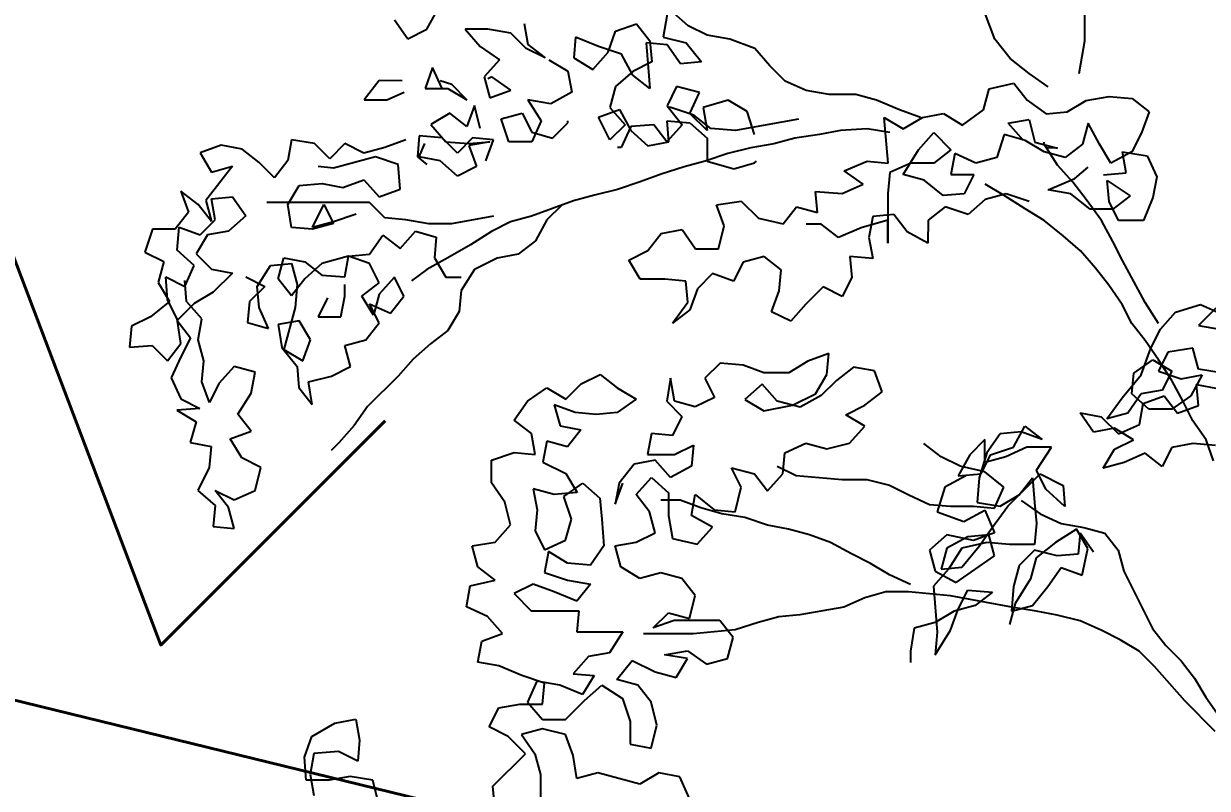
# Model space of a CAD drawing. Header units: millimetres. Extents: x 684983 to 685377, y 990360 to 990509.
# Drawn here: x 685062.654 to 685063.549, y 990446.177 to 990446.755 of the extents above; entities that cross this region are included whole.
import ezdxf

# ---------------------------------------------------------------- set-up
doc = ezdxf.new("R2010")
doc.units = ezdxf.units.MM
doc.header["$PDMODE"] = 35
doc.header["$PDSIZE"] = 0.2
doc.layers.add('BD', color=1, linetype='Continuous', lineweight=40)
doc.layers.add('GRID LEVELS', color=7, linetype='Continuous', lineweight=13)
doc.layers.add('dim', color=7, linetype='Continuous')
doc.layers.add('TEAK', color=7, linetype='Continuous')
doc.styles.add('DIM', font='ARIALN.TTF', dxfattribs={"width": 0.8, "height": 1})
doc.styles.get("Standard").update_dxf_attribs({"font": 'RomanS'})
doc.dimstyles.get("Standard").update_dxf_attribs({"dimtxt": 1, "dimasz": 0.18, "dimexe": 0.18, "dimexo": 0.0625, "dimgap": 0.09, "dimtad": 0, "dimrnd": 0.05, "dimzin": 0, "dimdsep": 46, "dimtxsty": 'DIM', "dimcen": 0.09, "dimse1": 1, "dimse2": 1, "dimsd1": 1, "dimsd2": 1, "dimadec": 0, "dimazin": 0, "dimtfac": 1, "dimtix": 1, "dimtofl": 0, "dimtmove": 2, "dimatfit": 3, "dimfxl": 0, "dimtolj": 1, "dimtzin": 0, "dimarcsym": 0})

# ---------------------------------------------------------------- blocks, each defined once
blk = doc.blocks.new('*D27')
at = {"layer": 'Defpoints', "color": 0, "transparency": 16777216}
for p in [(685056.3962, 990448.87212), (685056.142, 990447.83), (685075.24388, 990443.17057)]:
    blk.add_point(p, dxfattribs=at)
at = {"layer": 'dim', "color": 0, "transparency": 16777216, "insert": (685065.94714, 990446.54241), "char_height": 1, "attachment_point": 5, "rotation": 346.29181, "style": 'DIM'}
blk.add_mtext('\\A1;19.65', dxfattribs=at)
blk = doc.blocks.new('A$C25655A80')
at = {"color": 62}
for p, q in [((-0.36371, 1.73452), (-0.36374, 1.69703)), ((-0.69539, 1.7031), (-0.68864, 1.71559)), ((-0.71172, 1.70792), (-0.705, 1.6983)), ((-0.57425, 1.71068), (-0.57619, 1.69915)), ((-0.56368, 1.7049), (-0.57233, 1.7126)), ((-0.40892, 1.69803), (-0.41372, 1.71053)), ((-0.705, 1.6983), (-0.69539, 1.7031)), ((-0.67616, 1.70308), (-0.66848, 1.69443)), ((-0.66462, 1.70307), (-0.67616, 1.70308)), ((-0.65309, 1.70114), (-0.66462, 1.70307)), ((-0.64636, 1.70594), (-0.64444, 1.69537)), ((-0.60407, 1.69148), (-0.60022, 1.70205)), ((-0.60022, 1.70205), (-0.58964, 1.70589)), ((-0.58964, 1.70589), (-0.58292, 1.69723)), ((-0.55408, 1.70009), (-0.56368, 1.7049)), ((-0.64541, 1.69344), (-0.65309, 1.70114)), ((-0.62041, 1.69919), (-0.62138, 1.68862)), ((-0.60888, 1.69437), (-0.62041, 1.69919)), ((-0.57427, 1.6953), (-0.58484, 1.69627)), ((-0.58484, 1.69627), (-0.58389, 1.68377)), ((-0.58292, 1.69723), (-0.58197, 1.68666)), ((-0.57619, 1.69915), (-0.56465, 1.69625)), ((-0.56465, 1.69625), (-0.55697, 1.68663)), ((-0.54254, 1.69816), (-0.55408, 1.70009)), ((-0.53005, 1.69334), (-0.54254, 1.69816)), ((-0.40124, 1.68841), (-0.40892, 1.69803)), ((-0.36374, 1.69703), (-0.36567, 1.6855)), ((-0.66848, 1.69443), (-0.65887, 1.68769)), ((-0.6358, 1.68863), (-0.64541, 1.69344)), ((-0.64444, 1.69537), (-0.6358, 1.68863)), ((-0.61177, 1.68284), (-0.60407, 1.69148)), ((-0.59734, 1.69052), (-0.60888, 1.69437)), ((-0.59159, 1.67994), (-0.59734, 1.69052)), ((-0.56755, 1.68568), (-0.57427, 1.6953)), ((-0.52237, 1.68468), (-0.53005, 1.69334)), ((-0.69252, 1.68387), (-0.69637, 1.6733)), ((-0.68772, 1.6733), (-0.69252, 1.68387)), ((-0.65887, 1.68769), (-0.66657, 1.67904)), ((-0.63388, 1.68767), (-0.62427, 1.68189)), ((-0.62138, 1.68862), (-0.61177, 1.68284)), ((-0.58197, 1.68666), (-0.59158, 1.68186)), ((-0.55697, 1.68663), (-0.56755, 1.68568)), ((-0.51468, 1.67698), (-0.52237, 1.68468)), ((-0.39163, 1.68071), (-0.40124, 1.68841)), ((-0.36567, 1.6855), (-0.36664, 1.68069)), ((-0.66657, 1.67904), (-0.66369, 1.66847)), ((-0.66272, 1.67904), (-0.66465, 1.67808)), ((-0.65312, 1.6723), (-0.66272, 1.67904)), ((-0.62427, 1.68189), (-0.62236, 1.67131)), ((-0.59158, 1.68186), (-0.60024, 1.67418)), ((-0.58294, 1.6732), (-0.59159, 1.67994)), ((-0.58389, 1.68377), (-0.58294, 1.6732)), ((-0.38203, 1.67398), (-0.39163, 1.68071)), ((-0.71944, 1.67717), (-0.72714, 1.66756)), ((-0.70791, 1.67716), (-0.71944, 1.67717)), ((-0.69637, 1.6733), (-0.68484, 1.67329)), ((-0.68291, 1.67521), (-0.68868, 1.67714)), ((-0.68484, 1.67329), (-0.67523, 1.66752)), ((-0.67523, 1.66752), (-0.68291, 1.67521)), ((-0.66369, 1.66847), (-0.65312, 1.6723)), ((-0.60024, 1.67418), (-0.60314, 1.6636)), ((-0.56948, 1.67415), (-0.5743, 1.66454)), ((-0.55795, 1.67125), (-0.56948, 1.67415)), ((-0.50411, 1.67217), (-0.51468, 1.67698)), ((-0.49258, 1.67023), (-0.50411, 1.67217)), ((-0.41472, 1.66247), (-0.41183, 1.67304)), ((-0.41183, 1.67304), (-0.39933, 1.67591)), ((-0.39933, 1.67591), (-0.39261, 1.66726)), ((-0.72714, 1.66756), (-0.7156, 1.66755)), ((-0.7156, 1.66755), (-0.70695, 1.67139)), ((-0.64447, 1.66749), (-0.63775, 1.65691)), ((-0.63293, 1.66555), (-0.64447, 1.66749)), ((-0.62236, 1.67131), (-0.63293, 1.66555)), ((-0.56276, 1.66068), (-0.55795, 1.67125)), ((-0.54353, 1.6674), (-0.55603, 1.66356)), ((-0.53392, 1.66162), (-0.54353, 1.6674)), ((-0.47912, 1.67022), (-0.49258, 1.67023)), ((-0.46855, 1.66733), (-0.47912, 1.67022)), ((-0.45702, 1.66251), (-0.46855, 1.66733)), ((-0.39261, 1.66726), (-0.383, 1.66052)), ((-0.37243, 1.66147), (-0.36281, 1.66723)), ((-0.36281, 1.66723), (-0.35127, 1.66914)), ((-0.35127, 1.66914), (-0.33974, 1.66817)), ((-0.33974, 1.66817), (-0.33109, 1.66143)), ((-0.68389, 1.66079), (-0.69351, 1.65504)), ((-0.67524, 1.65406), (-0.68389, 1.66079)), ((-0.67139, 1.66463), (-0.67524, 1.65406)), ((-0.66851, 1.65309), (-0.67139, 1.66463)), ((-0.65794, 1.65789), (-0.64736, 1.66076)), ((-0.64736, 1.66076), (-0.64256, 1.65114)), ((-0.60891, 1.6588), (-0.59833, 1.66264)), ((-0.60314, 1.6636), (-0.59545, 1.65495)), ((-0.59833, 1.66264), (-0.59257, 1.65206)), ((-0.5743, 1.66454), (-0.56661, 1.65492)), ((-0.57237, 1.66358), (-0.57334, 1.66358)), ((-0.56084, 1.65972), (-0.57237, 1.66358)), ((-0.55412, 1.65202), (-0.56276, 1.66068)), ((-0.55603, 1.66356), (-0.55412, 1.65202)), ((-0.53009, 1.65008), (-0.53392, 1.66162)), ((-0.44645, 1.65865), (-0.45702, 1.66251)), ((-0.44549, 1.65865), (-0.43491, 1.66057)), ((-0.43491, 1.66057), (-0.4253, 1.65479)), ((-0.4253, 1.65479), (-0.41472, 1.66247)), ((-0.383, 1.66052), (-0.37243, 1.66147)), ((-0.33109, 1.66143), (-0.33494, 1.65086)), ((-0.69351, 1.65504), (-0.68582, 1.64638)), ((-0.6541, 1.64635), (-0.65794, 1.65789)), ((-0.63775, 1.65691), (-0.64257, 1.64634)), ((-0.63199, 1.64825), (-0.62429, 1.65593)), ((-0.62429, 1.65593), (-0.62429, 1.65689)), ((-0.60315, 1.64726), (-0.60891, 1.6588)), ((-0.59545, 1.65495), (-0.60315, 1.64726)), ((-0.59257, 1.65398), (-0.59739, 1.64341)), ((-0.58103, 1.65493), (-0.59257, 1.65398)), ((-0.57431, 1.64627), (-0.58103, 1.65493)), ((-0.56661, 1.65492), (-0.57431, 1.64627)), ((-0.5743, 1.65685), (-0.56277, 1.65588)), ((-0.57335, 1.64627), (-0.5743, 1.65685)), ((-0.56277, 1.65588), (-0.55412, 1.64818)), ((-0.5522, 1.65298), (-0.56084, 1.65972)), ((-0.50797, 1.65775), (-0.5397, 1.65201)), ((-0.46471, 1.65867), (-0.45511, 1.65289)), ((-0.46281, 1.6356), (-0.46471, 1.65867)), ((-0.45511, 1.65289), (-0.44549, 1.65865)), ((-0.40223, 1.65573), (-0.39166, 1.65764)), ((-0.39455, 1.64707), (-0.40223, 1.65573)), ((-0.39166, 1.65764), (-0.38878, 1.6461)), ((-0.36186, 1.65569), (-0.36475, 1.64512)), ((-0.3561, 1.64511), (-0.36186, 1.65569)), ((-0.69928, 1.64927), (-0.70025, 1.6387)), ((-0.68774, 1.6483), (-0.69928, 1.64927)), ((-0.68006, 1.6406), (-0.68774, 1.6483)), ((-0.67236, 1.64829), (-0.68006, 1.6406)), ((-0.66179, 1.64732), (-0.67236, 1.64829)), ((-0.64256, 1.65114), (-0.63199, 1.64825)), ((-0.59257, 1.65206), (-0.58393, 1.64436)), ((-0.55412, 1.64818), (-0.55413, 1.63664)), ((-0.5397, 1.65201), (-0.5522, 1.65298)), ((-0.5099, 1.64814), (-0.52048, 1.64526)), ((-0.49741, 1.65005), (-0.5099, 1.64814)), ((-0.48683, 1.65196), (-0.49741, 1.65005)), ((-0.47337, 1.65291), (-0.48683, 1.65196)), ((-0.46184, 1.65098), (-0.47337, 1.65291)), ((-0.44742, 1.64231), (-0.43973, 1.65096)), ((-0.43973, 1.65096), (-0.43108, 1.6423)), ((-0.40416, 1.64996), (-0.40801, 1.63843)), ((-0.39359, 1.64707), (-0.40416, 1.64996)), ((-0.33494, 1.65086), (-0.33976, 1.64125)), ((-0.79926, 1.64456), (-0.80984, 1.64072)), ((-0.78869, 1.64263), (-0.79926, 1.64456)), ((-0.78004, 1.63589), (-0.78869, 1.64263)), ((-0.76369, 1.64741), (-0.76562, 1.63684)), ((-0.75215, 1.64548), (-0.76369, 1.64741)), ((-0.74447, 1.63778), (-0.75215, 1.64548)), ((-0.73677, 1.64546), (-0.74447, 1.63778)), ((-0.72717, 1.64065), (-0.73677, 1.64546)), ((-0.71659, 1.64352), (-0.72717, 1.64065)), ((-0.70601, 1.64736), (-0.71659, 1.64352)), ((-0.69929, 1.6387), (-0.6964, 1.64543)), ((-0.68582, 1.64638), (-0.67429, 1.6454)), ((-0.66371, 1.64636), (-0.67429, 1.64444)), ((-0.67429, 1.6454), (-0.66371, 1.64636)), ((-0.67429, 1.64444), (-0.67045, 1.63387)), ((-0.66565, 1.63675), (-0.66179, 1.64732)), ((-0.64257, 1.64634), (-0.6541, 1.64635)), ((-0.59739, 1.64341), (-0.59931, 1.64341)), ((-0.58393, 1.64436), (-0.57335, 1.64627)), ((-0.53202, 1.64335), (-0.54356, 1.64048)), ((-0.52048, 1.64526), (-0.53202, 1.64335)), ((-0.45513, 1.62982), (-0.44742, 1.64231)), ((-0.43108, 1.6423), (-0.43974, 1.63558)), ((-0.38398, 1.64129), (-0.39359, 1.64707)), ((-0.38878, 1.6461), (-0.37725, 1.64321)), ((-0.38398, 1.64514), (-0.38398, 1.6461)), ((-0.37726, 1.63456), (-0.38398, 1.64514)), ((-0.37725, 1.64321), (-0.38302, 1.64322)), ((-0.36475, 1.64512), (-0.37341, 1.6384)), ((-0.35034, 1.6355), (-0.3561, 1.64511)), ((-0.80984, 1.64072), (-0.80408, 1.6311)), ((-0.76562, 1.63684), (-0.77236, 1.62819)), ((-0.7214, 1.63872), (-0.74255, 1.63297)), ((-0.70987, 1.63486), (-0.7214, 1.63872)), ((-0.70025, 1.6387), (-0.69545, 1.63485)), ((-0.68872, 1.63677), (-0.69929, 1.6387)), ((-0.68007, 1.62907), (-0.68872, 1.63677)), ((-0.5551, 1.63664), (-0.56567, 1.63377)), ((-0.54356, 1.64048), (-0.5551, 1.63664)), ((-0.55413, 1.63664), (-0.54068, 1.63279)), ((-0.5301, 1.63566), (-0.52914, 1.63662)), ((-0.48493, 1.63177), (-0.47339, 1.63657)), ((-0.47339, 1.63657), (-0.46281, 1.6356)), ((-0.42916, 1.64037), (-0.43109, 1.6298)), ((-0.41859, 1.63556), (-0.42916, 1.64037)), ((-0.40801, 1.63843), (-0.41859, 1.63556)), ((-0.37341, 1.6384), (-0.38398, 1.64129)), ((-0.33976, 1.64125), (-0.35034, 1.6355)), ((-0.34457, 1.64126), (-0.33207, 1.63932)), ((-0.34265, 1.63068), (-0.34457, 1.64126)), ((-0.33207, 1.63932), (-0.32727, 1.62875)), ((-0.7935, 1.63398), (-0.80698, 1.61669)), ((-0.80408, 1.6311), (-0.7935, 1.63398)), ((-0.77236, 1.62819), (-0.78004, 1.63589)), ((-0.74255, 1.63297), (-0.75024, 1.63394)), ((-0.70892, 1.62237), (-0.70987, 1.63486)), ((-0.67045, 1.63387), (-0.68007, 1.62907)), ((-0.56567, 1.63377), (-0.57721, 1.62994)), ((-0.54068, 1.63279), (-0.5301, 1.63566)), ((-0.47532, 1.62504), (-0.48493, 1.63177)), ((-0.46185, 1.63079), (-0.46283, 1.62022)), ((-0.45128, 1.63559), (-0.46185, 1.63079)), ((-0.43974, 1.63558), (-0.45128, 1.63559)), ((-0.36957, 1.6259), (-0.37726, 1.63456)), ((-0.36861, 1.62782), (-0.36188, 1.63358)), ((-0.35419, 1.62973), (-0.34265, 1.63068)), ((-0.76564, 1.61473), (-0.75986, 1.62433)), ((-0.75986, 1.62433), (-0.74833, 1.62529)), ((-0.74833, 1.62529), (-0.73776, 1.62335)), ((-0.73776, 1.62335), (-0.72718, 1.62719)), ((-0.72718, 1.62719), (-0.71949, 1.61853)), ((-0.58779, 1.6261), (-0.59933, 1.62227)), ((-0.57721, 1.62994), (-0.58779, 1.6261)), ((-0.4859, 1.62024), (-0.47532, 1.62504)), ((-0.44455, 1.62693), (-0.45513, 1.62982)), ((-0.43495, 1.61923), (-0.44455, 1.62693)), ((-0.43109, 1.6298), (-0.41956, 1.62979)), ((-0.41956, 1.62979), (-0.42437, 1.62018)), ((-0.40419, 1.6192), (-0.4138, 1.62498)), ((-0.38207, 1.62207), (-0.36861, 1.62782)), ((-0.36285, 1.61724), (-0.36957, 1.6259)), ((-0.35227, 1.62685), (-0.34074, 1.61914)), ((-0.35132, 1.61627), (-0.35227, 1.62685)), ((-0.32727, 1.62875), (-0.32921, 1.61817)), ((-0.81947, 1.62151), (-0.81563, 1.61093)), ((-0.81082, 1.61477), (-0.81947, 1.62151)), ((-0.80409, 1.61765), (-0.79352, 1.6186)), ((-0.79352, 1.6186), (-0.78679, 1.60898)), ((-0.71949, 1.61853), (-0.70892, 1.62237)), ((-0.61087, 1.61939), (-0.62144, 1.61652)), ((-0.59933, 1.62227), (-0.61087, 1.61939)), ((-0.49935, 1.62121), (-0.4859, 1.62024)), ((-0.4984, 1.61064), (-0.49935, 1.62121)), ((-0.46283, 1.62022), (-0.46285, 1.59522)), ((-0.42437, 1.62018), (-0.43495, 1.61923)), ((-0.40323, 1.62016), (-0.4138, 1.61729)), ((-0.39362, 1.61246), (-0.40419, 1.6192)), ((-0.39169, 1.61631), (-0.40323, 1.62016)), ((-0.37054, 1.62013), (-0.38207, 1.62207)), ((-0.36093, 1.61243), (-0.37054, 1.62013)), ((-0.34074, 1.61914), (-0.3494, 1.61242)), ((-0.32921, 1.61817), (-0.33402, 1.60664)), ((-0.8041, 1.60611), (-0.81082, 1.61477)), ((-0.80698, 1.61669), (-0.8041, 1.60611)), ((-0.80218, 1.60707), (-0.80409, 1.61765)), ((-0.7243, 1.61565), (-0.77621, 1.6157)), ((-0.76373, 1.60319), (-0.76564, 1.61473)), ((-0.75315, 1.60318), (-0.74738, 1.61471)), ((-0.74738, 1.61471), (-0.74258, 1.60509)), ((-0.71662, 1.60795), (-0.7243, 1.61565)), ((-0.62144, 1.61652), (-0.6426, 1.60885)), ((-0.62721, 1.6146), (-0.63491, 1.60692)), ((-0.54935, 1.61453), (-0.53685, 1.61644)), ((-0.54551, 1.60395), (-0.54935, 1.61453)), ((-0.53685, 1.61644), (-0.52821, 1.60778)), ((-0.51571, 1.60489), (-0.50897, 1.61353)), ((-0.50897, 1.61353), (-0.4984, 1.61064)), ((-0.43399, 1.61346), (-0.44265, 1.60674)), ((-0.42246, 1.60961), (-0.43399, 1.61346)), ((-0.4138, 1.61729), (-0.42246, 1.60961)), ((-0.38401, 1.60669), (-0.39362, 1.61246)), ((-0.35517, 1.60666), (-0.36285, 1.61724)), ((-0.3494, 1.61242), (-0.36093, 1.61243)), ((-0.34652, 1.60665), (-0.35132, 1.61627)), ((-0.81563, 1.61093), (-0.82237, 1.60228)), ((-0.80987, 1.59939), (-0.80218, 1.60707)), ((-0.78679, 1.60898), (-0.79545, 1.6013)), ((-0.73104, 1.60989), (-0.74258, 1.60605)), ((-0.70605, 1.60698), (-0.71662, 1.60795)), ((-0.69451, 1.60505), (-0.70605, 1.60698)), ((-0.66183, 1.60886), (-0.68298, 1.60504)), ((-0.6426, 1.60885), (-0.65318, 1.60597)), ((-0.63491, 1.60692), (-0.64069, 1.59635)), ((-0.52821, 1.60778), (-0.51571, 1.60489)), ((-0.46284, 1.60676), (-0.4763, 1.60293)), ((-0.47053, 1.60869), (-0.47246, 1.59812)), ((-0.45995, 1.60964), (-0.47053, 1.60869)), ((-0.46285, 1.59522), (-0.46284, 1.60676)), ((-0.45323, 1.60098), (-0.45995, 1.60964)), ((-0.44265, 1.60674), (-0.44266, 1.59521)), ((-0.37441, 1.59899), (-0.38401, 1.60669)), ((-0.34941, 1.59608), (-0.35517, 1.60666)), ((-0.33402, 1.60664), (-0.34652, 1.60665)), ((-0.8339, 1.60229), (-0.83776, 1.59076)), ((-0.82237, 1.60228), (-0.8339, 1.60229)), ((-0.82142, 1.59171), (-0.82045, 1.60324)), ((-0.82045, 1.60324), (-0.80987, 1.59939)), ((-0.79545, 1.6013), (-0.80603, 1.59938)), ((-0.75316, 1.60222), (-0.76373, 1.60319)), ((-0.74258, 1.60509), (-0.75316, 1.60222)), ((-0.74258, 1.60605), (-0.75315, 1.60318)), ((-0.70894, 1.59257), (-0.70125, 1.60121)), ((-0.70125, 1.60121), (-0.69067, 1.59832)), ((-0.68298, 1.60504), (-0.69451, 1.60505)), ((-0.66279, 1.60117), (-0.67337, 1.59446)), ((-0.65318, 1.60597), (-0.66279, 1.60117)), ((-0.57724, 1.60013), (-0.56666, 1.60205)), ((-0.56666, 1.60205), (-0.55994, 1.59243)), ((-0.54841, 1.59242), (-0.54551, 1.60395)), ((-0.49649, 1.60487), (-0.50418, 1.60487)), ((-0.48784, 1.59813), (-0.49649, 1.60487)), ((-0.4763, 1.60293), (-0.48784, 1.59813)), ((-0.44266, 1.59521), (-0.45323, 1.60098)), ((-0.80603, 1.59938), (-0.81181, 1.58978)), ((-0.72433, 1.5897), (-0.71759, 1.5993)), ((-0.71759, 1.5993), (-0.70894, 1.59257)), ((-0.69067, 1.59832), (-0.69165, 1.58774)), ((-0.67337, 1.59446), (-0.68492, 1.58774)), ((-0.64069, 1.59635), (-0.64935, 1.58963)), ((-0.58398, 1.59149), (-0.57724, 1.60013)), ((-0.47246, 1.59812), (-0.47055, 1.58754)), ((-0.36576, 1.59129), (-0.37441, 1.59899)), ((-0.34462, 1.58646), (-0.34941, 1.59608)), ((-0.83776, 1.59076), (-0.82815, 1.58595)), ((-0.81277, 1.58401), (-0.82142, 1.59171)), ((-0.81181, 1.58978), (-0.80412, 1.58208)), ((-0.7349, 1.58874), (-0.74836, 1.58491)), ((-0.73684, 1.57817), (-0.7349, 1.58874)), ((-0.7349, 1.58874), (-0.72433, 1.5897)), ((-0.72433, 1.58489), (-0.7349, 1.58874)), ((-0.64935, 1.58963), (-0.65992, 1.58771)), ((-0.59359, 1.58669), (-0.58398, 1.59149)), ((-0.55994, 1.59243), (-0.54841, 1.59242)), ((-0.52534, 1.58855), (-0.53592, 1.58568)), ((-0.51669, 1.58181), (-0.52534, 1.58855)), ((-0.48208, 1.58851), (-0.48113, 1.57794)), ((-0.47055, 1.58754), (-0.48208, 1.58851)), ((-0.35808, 1.58263), (-0.36576, 1.59129)), ((-0.82815, 1.58595), (-0.83105, 1.57537)), ((-0.81759, 1.57344), (-0.81277, 1.58401)), ((-0.78106, 1.57341), (-0.77432, 1.58397)), ((-0.77432, 1.58397), (-0.76375, 1.58492)), ((-0.77048, 1.57724), (-0.76759, 1.58781)), ((-0.76759, 1.58781), (-0.75702, 1.58588)), ((-0.76375, 1.58492), (-0.76087, 1.57435)), ((-0.75702, 1.58588), (-0.74837, 1.57914)), ((-0.74836, 1.58491), (-0.75702, 1.57723)), ((-0.71953, 1.57527), (-0.72433, 1.58489)), ((-0.68492, 1.58774), (-0.6955, 1.58198)), ((-0.69165, 1.58774), (-0.68589, 1.57812)), ((-0.65992, 1.58771), (-0.67146, 1.58196)), ((-0.58783, 1.57707), (-0.59359, 1.58669)), ((-0.53592, 1.58568), (-0.54073, 1.57607)), ((-0.35136, 1.57397), (-0.35808, 1.58263)), ((-0.3331, 1.5653), (-0.34462, 1.58646)), ((-0.8272, 1.57825), (-0.81759, 1.57344)), ((-0.82625, 1.56672), (-0.8272, 1.57825)), ((-0.81663, 1.56575), (-0.81759, 1.57632)), ((-0.80412, 1.58208), (-0.79355, 1.58015)), ((-0.79355, 1.58015), (-0.80317, 1.57054)), ((-0.78682, 1.57822), (-0.77721, 1.5734)), ((-0.76376, 1.56858), (-0.77048, 1.57724)), ((-0.75702, 1.57723), (-0.76376, 1.56858)), ((-0.74837, 1.57914), (-0.73684, 1.57817)), ((-0.71184, 1.57815), (-0.71954, 1.5695)), ((-0.70704, 1.56853), (-0.71184, 1.57815)), ((-0.6955, 1.58198), (-0.70319, 1.57622)), ((-0.68589, 1.57812), (-0.6782, 1.57812)), ((-0.67146, 1.58196), (-0.6782, 1.57139)), ((-0.57534, 1.57706), (-0.58783, 1.57707)), ((-0.56476, 1.57609), (-0.57534, 1.57706)), ((-0.5513, 1.57992), (-0.559, 1.57224)), ((-0.54073, 1.57607), (-0.5513, 1.57992)), ((-0.51766, 1.57124), (-0.51669, 1.58181)), ((-0.48113, 1.57794), (-0.48594, 1.56833)), ((-0.83105, 1.57537), (-0.82529, 1.56576)), ((-0.80317, 1.57054), (-0.81279, 1.56478)), ((-0.77721, 1.5734), (-0.78491, 1.56572)), ((-0.78011, 1.56283), (-0.78106, 1.57341)), ((-0.76087, 1.57435), (-0.76184, 1.56281)), ((-0.73684, 1.56856), (-0.73684, 1.57433)), ((-0.72819, 1.56855), (-0.71953, 1.57527)), ((-0.6782, 1.57139), (-0.67917, 1.56081)), ((-0.56381, 1.56552), (-0.56476, 1.57609)), ((-0.559, 1.57224), (-0.56285, 1.56167)), ((-0.52152, 1.56067), (-0.51766, 1.57124)), ((-0.49555, 1.57314), (-0.50421, 1.5645)), ((-0.48594, 1.56833), (-0.49555, 1.57314)), ((-0.34464, 1.56435), (-0.35136, 1.57397)), ((-0.82529, 1.56576), (-0.83491, 1.55807)), ((-0.82145, 1.5571), (-0.82625, 1.56672)), ((-0.81279, 1.56478), (-0.82145, 1.55614)), ((-0.80895, 1.55709), (-0.81663, 1.56575)), ((-0.78491, 1.56572), (-0.78588, 1.55514)), ((-0.7455, 1.5676), (-0.75031, 1.558)), ((-0.73878, 1.55799), (-0.73684, 1.56856)), ((-0.72243, 1.55893), (-0.72819, 1.56855)), ((-0.72435, 1.5647), (-0.71378, 1.55989)), ((-0.71955, 1.55508), (-0.72435, 1.5647)), ((-0.71954, 1.5695), (-0.72243, 1.55893)), ((-0.71378, 1.55989), (-0.70704, 1.56853)), ((-0.57151, 1.55495), (-0.56381, 1.56552)), ((-0.50421, 1.5645), (-0.51191, 1.55586)), ((-0.32638, 1.55472), (-0.3331, 1.5653)), ((-0.77531, 1.55225), (-0.78011, 1.56283)), ((-0.76184, 1.56281), (-0.76763, 1.54167)), ((-0.67917, 1.56081), (-0.68495, 1.55121)), ((-0.56285, 1.56167), (-0.57151, 1.55495)), ((-0.51191, 1.55586), (-0.52152, 1.56067)), ((-0.33984, 1.55474), (-0.34464, 1.56435)), ((-0.32542, 1.55184), (-0.31772, 1.56048)), ((-0.31772, 1.56048), (-0.30522, 1.56432)), ((-0.29753, 1.56239), (-0.30619, 1.55374)), ((-0.30522, 1.56432), (-0.29465, 1.5595)), ((-0.84452, 1.55328), (-0.84549, 1.5427)), ((-0.83491, 1.55807), (-0.84452, 1.55328)), ((-0.81954, 1.5446), (-0.82145, 1.5571)), ((-0.82145, 1.55614), (-0.81473, 1.54748)), ((-0.81088, 1.54652), (-0.80895, 1.55709)), ((-0.78588, 1.55514), (-0.77531, 1.55225)), ((-0.75993, 1.55608), (-0.7705, 1.55417)), ((-0.7705, 1.55417), (-0.76859, 1.54263)), ((-0.75417, 1.54646), (-0.75993, 1.55608)), ((-0.75031, 1.558), (-0.73878, 1.55799)), ((-0.72629, 1.54644), (-0.71955, 1.55508)), ((-0.33312, 1.54608), (-0.33984, 1.55474)), ((-0.30619, 1.55374), (-0.29562, 1.55181)), ((-0.81473, 1.54748), (-0.81954, 1.53787)), ((-0.80801, 1.53594), (-0.81088, 1.54652)), ((-0.75802, 1.53589), (-0.75417, 1.54646)), ((-0.68495, 1.55121), (-0.69361, 1.54449)), ((-0.33024, 1.54223), (-0.32542, 1.55184)), ((-0.84549, 1.5427), (-0.83396, 1.54365)), ((-0.83396, 1.54365), (-0.82628, 1.53596)), ((-0.82628, 1.53596), (-0.81954, 1.5446)), ((-0.76859, 1.54263), (-0.76091, 1.53301)), ((-0.76763, 1.54167), (-0.75802, 1.53589)), ((-0.73687, 1.54356), (-0.72629, 1.54644)), ((-0.73399, 1.53299), (-0.73687, 1.54356)), ((-0.69361, 1.54449), (-0.70227, 1.5368)), ((-0.33506, 1.52878), (-0.33024, 1.54223)), ((-0.3264, 1.53646), (-0.33312, 1.54608)), ((-0.30909, 1.54221), (-0.32159, 1.5403)), ((-0.30621, 1.53163), (-0.30909, 1.54221)), ((-0.81954, 1.53787), (-0.82436, 1.5273)), ((-0.80898, 1.52537), (-0.80801, 1.53594)), ((-0.70227, 1.5368), (-0.70996, 1.52816)), ((-0.5475, 1.53474), (-0.5552, 1.52706)), ((-0.53596, 1.53377), (-0.5475, 1.53474)), ((-0.50328, 1.53566), (-0.5129, 1.5299)), ((-0.4927, 1.5395), (-0.50328, 1.53566)), ((-0.49367, 1.52892), (-0.4927, 1.5395)), ((-0.3389, 1.52974), (-0.32928, 1.53646)), ((-0.32928, 1.53646), (-0.31967, 1.53069)), ((-0.32159, 1.5403), (-0.3264, 1.53069)), ((-0.31968, 1.52588), (-0.3264, 1.53646)), ((-0.79263, 1.53304), (-0.80033, 1.5244)), ((-0.78206, 1.53015), (-0.79263, 1.53304)), ((-0.78399, 1.51957), (-0.78206, 1.53015)), ((-0.76091, 1.53301), (-0.75996, 1.52244)), ((-0.74361, 1.52819), (-0.73399, 1.53299)), ((-0.61768, 1.52423), (-0.60807, 1.52903)), ((-0.60807, 1.52903), (-0.59942, 1.52229)), ((-0.52539, 1.52991), (-0.53596, 1.53377)), ((-0.5129, 1.5299), (-0.52539, 1.52991)), ((-0.49945, 1.51931), (-0.49367, 1.52892)), ((-0.48021, 1.53275), (-0.48887, 1.52603)), ((-0.46964, 1.53082), (-0.48021, 1.53275)), ((-0.4658, 1.52024), (-0.46964, 1.53082)), ((-0.34468, 1.51725), (-0.33506, 1.52878)), ((-0.33987, 1.51917), (-0.3389, 1.52974)), ((-0.3264, 1.53069), (-0.31487, 1.52684)), ((-0.31967, 1.53069), (-0.32449, 1.52108)), ((-0.31487, 1.52684), (-0.30429, 1.52875)), ((-0.30429, 1.52875), (-0.31007, 1.51818)), ((-0.29372, 1.5297), (-0.30621, 1.53163)), ((-0.82436, 1.5273), (-0.81956, 1.51672)), ((-0.80515, 1.51479), (-0.80898, 1.52537)), ((-0.80033, 1.5244), (-0.80515, 1.51479)), ((-0.75515, 1.52532), (-0.74361, 1.52819)), ((-0.75324, 1.51378), (-0.75515, 1.52532)), ((-0.70996, 1.52816), (-0.72536, 1.51279)), ((-0.62538, 1.51655), (-0.61768, 1.52423)), ((-0.5725, 1.52707), (-0.57443, 1.51554)), ((-0.57059, 1.51553), (-0.5725, 1.52707)), ((-0.5552, 1.52706), (-0.5504, 1.51744)), ((-0.52636, 1.52415), (-0.53502, 1.51646)), ((-0.51868, 1.51549), (-0.52636, 1.52415)), ((-0.48887, 1.52603), (-0.49656, 1.51835)), ((-0.31392, 1.5153), (-0.31968, 1.52588)), ((-0.30718, 1.52394), (-0.29661, 1.52201)), ((-0.30623, 1.51337), (-0.30718, 1.52394)), ((-0.81956, 1.51672), (-0.80995, 1.51191)), ((-0.79073, 1.50901), (-0.78399, 1.51957)), ((-0.75996, 1.52244), (-0.75324, 1.51378)), ((-0.64461, 1.5156), (-0.63499, 1.52232)), ((-0.63499, 1.52232), (-0.62538, 1.51655)), ((-0.59942, 1.52229), (-0.58981, 1.51651)), ((-0.5504, 1.51744), (-0.56002, 1.51264)), ((-0.51099, 1.51356), (-0.49945, 1.51931)), ((-0.49656, 1.51835), (-0.50714, 1.51259)), ((-0.47446, 1.51352), (-0.4658, 1.52024)), ((-0.35238, 1.50668), (-0.34468, 1.51725)), ((-0.33507, 1.51916), (-0.3418, 1.50956)), ((-0.33123, 1.51147), (-0.33987, 1.51917)), ((-0.32449, 1.52108), (-0.33507, 1.51916)), ((-0.33411, 1.51436), (-0.32353, 1.51819)), ((-0.32353, 1.51819), (-0.31681, 1.50953)), ((-0.31007, 1.51818), (-0.31969, 1.51146)), ((-0.80995, 1.51191), (-0.82149, 1.51096)), ((-0.82149, 1.51096), (-0.81188, 1.50518)), ((-0.72536, 1.51279), (-0.7321, 1.50319)), ((-0.65135, 1.506), (-0.64461, 1.5156)), ((-0.63115, 1.51367), (-0.62828, 1.50309)), ((-0.62058, 1.50981), (-0.63115, 1.51367)), ((-0.58981, 1.51651), (-0.59943, 1.50979)), ((-0.57443, 1.51554), (-0.56675, 1.50784)), ((-0.56002, 1.51264), (-0.57059, 1.51553)), ((-0.53502, 1.51646), (-0.52541, 1.51069)), ((-0.52541, 1.51069), (-0.51099, 1.51356)), ((-0.50714, 1.51259), (-0.51868, 1.51549)), ((-0.48408, 1.50873), (-0.47446, 1.51352)), ((-0.33604, 1.50378), (-0.33411, 1.51436)), ((-0.31969, 1.51146), (-0.33123, 1.51147)), ((-0.31681, 1.50953), (-0.30623, 1.51337)), ((-0.30912, 1.50568), (-0.31392, 1.5153)), ((-0.81188, 1.50518), (-0.81478, 1.49461)), ((-0.78401, 1.50035), (-0.79073, 1.50901)), ((-0.6427, 1.49926), (-0.65135, 1.506)), ((-0.61001, 1.50884), (-0.62058, 1.50981)), ((-0.59943, 1.50979), (-0.61001, 1.50884)), ((-0.56675, 1.50784), (-0.57156, 1.49823)), ((-0.47447, 1.50295), (-0.48408, 1.50873)), ((-0.36584, 1.50958), (-0.35526, 1.50765)), ((-0.35912, 1.49996), (-0.36584, 1.50958)), ((-0.35526, 1.50765), (-0.34662, 1.49899)), ((-0.3418, 1.50956), (-0.35238, 1.50668)), ((-0.3024, 1.49606), (-0.30912, 1.50568)), ((-0.79459, 1.49651), (-0.78401, 1.50035)), ((-0.7321, 1.50319), (-0.7398, 1.49454)), ((-0.64079, 1.48868), (-0.6427, 1.49926)), ((-0.62828, 1.50309), (-0.6177, 1.50116)), ((-0.6177, 1.50116), (-0.62444, 1.49251)), ((-0.58214, 1.4992), (-0.58407, 1.48863)), ((-0.57156, 1.49823), (-0.58214, 1.4992)), ((-0.48217, 1.4943), (-0.47447, 1.50295)), ((-0.40622, 1.49904), (-0.41296, 1.48943)), ((-0.39564, 1.49999), (-0.40622, 1.49904)), ((-0.3995, 1.49231), (-0.39372, 1.50288)), ((-0.38507, 1.49614), (-0.39564, 1.49999)), ((-0.39372, 1.50288), (-0.38507, 1.49614)), ((-0.34854, 1.50187), (-0.35912, 1.49996)), ((-0.33893, 1.4961), (-0.34854, 1.50187)), ((-0.34662, 1.49899), (-0.33604, 1.50378)), ((-0.81478, 1.49461), (-0.8042, 1.49268)), ((-0.78883, 1.48689), (-0.79459, 1.49651)), ((-0.7398, 1.49454), (-0.74364, 1.4907)), ((-0.63501, 1.49541), (-0.63695, 1.48483)), ((-0.62444, 1.49251), (-0.63501, 1.49541)), ((-0.57061, 1.48862), (-0.56099, 1.49342)), ((-0.56099, 1.49342), (-0.56197, 1.48284)), ((-0.51486, 1.48953), (-0.50428, 1.49432)), ((-0.50428, 1.49432), (-0.49371, 1.49143)), ((-0.49371, 1.49143), (-0.48217, 1.4943)), ((-0.43603, 1.48753), (-0.44468, 1.49427)), ((-0.41391, 1.49616), (-0.42161, 1.48848)), ((-0.41392, 1.48463), (-0.41391, 1.49616)), ((-0.34855, 1.4913), (-0.33893, 1.4961)), ((-0.30913, 1.49415), (-0.31971, 1.49223)), ((-0.2976, 1.49317), (-0.30913, 1.49415)), ((-0.29857, 1.48548), (-0.3024, 1.49606)), ((-0.8042, 1.49268), (-0.80518, 1.4821)), ((-0.77922, 1.48208), (-0.78883, 1.48689)), ((-0.6629, 1.48582), (-0.65136, 1.48965)), ((-0.65136, 1.48965), (-0.64079, 1.48868)), ((-0.58407, 1.48863), (-0.57061, 1.48862)), ((-0.51583, 1.47895), (-0.51486, 1.48953)), ((-0.42642, 1.48272), (-0.43603, 1.48753)), ((-0.42161, 1.48848), (-0.42739, 1.47791)), ((-0.41296, 1.48943), (-0.41681, 1.47694)), ((-0.41585, 1.47886), (-0.41104, 1.48847)), ((-0.40335, 1.4875), (-0.41392, 1.48463)), ((-0.41104, 1.48847), (-0.3995, 1.49231)), ((-0.39277, 1.4923), (-0.40335, 1.4875)), ((-0.38027, 1.49229), (-0.39277, 1.4923)), ((-0.38797, 1.48076), (-0.38027, 1.49229)), ((-0.35433, 1.48169), (-0.34855, 1.4913)), ((-0.33317, 1.48936), (-0.34375, 1.48456)), ((-0.32452, 1.48262), (-0.33317, 1.48936)), ((-0.31971, 1.49223), (-0.32452, 1.48262)), ((-0.80518, 1.4821), (-0.81095, 1.47057)), ((-0.78212, 1.47055), (-0.77922, 1.48208)), ((-0.66291, 1.47428), (-0.6629, 1.48582)), ((-0.63695, 1.48483), (-0.62542, 1.47905)), ((-0.5908, 1.48383), (-0.5985, 1.47422)), ((-0.58023, 1.48574), (-0.5908, 1.48383)), ((-0.57255, 1.47708), (-0.58023, 1.48574)), ((-0.56197, 1.48284), (-0.57255, 1.47708)), ((-0.54178, 1.48186), (-0.53025, 1.47897)), ((-0.53698, 1.47224), (-0.54178, 1.48186)), ((-0.51871, 1.4828), (-0.5091, 1.47799)), ((-0.41393, 1.47982), (-0.42642, 1.48272)), ((-0.34375, 1.48456), (-0.35433, 1.48169)), ((-0.62542, 1.47905), (-0.61966, 1.46944)), ((-0.58986, 1.46845), (-0.58216, 1.47709)), ((-0.58216, 1.47709), (-0.57351, 1.46939)), ((-0.53025, 1.47897), (-0.52353, 1.47031)), ((-0.52353, 1.47031), (-0.51583, 1.47895)), ((-0.5091, 1.47799), (-0.48603, 1.47604)), ((-0.48603, 1.47604), (-0.47353, 1.47603)), ((-0.47353, 1.47603), (-0.462, 1.47314)), ((-0.42354, 1.47791), (-0.43412, 1.47215)), ((-0.42739, 1.47791), (-0.41585, 1.47886)), ((-0.41681, 1.47694), (-0.41779, 1.46445)), ((-0.40432, 1.47212), (-0.41393, 1.47982)), ((-0.40241, 1.46251), (-0.38605, 1.47884)), ((-0.39664, 1.46827), (-0.3899, 1.47692)), ((-0.3899, 1.47692), (-0.38895, 1.46442)), ((-0.38317, 1.47114), (-0.38797, 1.48076)), ((-0.38605, 1.47884), (-0.37452, 1.47306)), ((-0.81095, 1.47057), (-0.80231, 1.46287)), ((-0.8023, 1.47057), (-0.79269, 1.46575)), ((-0.79558, 1.46191), (-0.8023, 1.47057)), ((-0.79269, 1.46575), (-0.78212, 1.47055)), ((-0.65619, 1.46466), (-0.66291, 1.47428)), ((-0.64176, 1.47138), (-0.63985, 1.4608)), ((-0.63119, 1.46849), (-0.64176, 1.47138)), ((-0.61966, 1.46944), (-0.63119, 1.46849)), ((-0.62639, 1.46752), (-0.61677, 1.47424)), ((-0.61677, 1.47424), (-0.60812, 1.46654)), ((-0.60044, 1.46365), (-0.59658, 1.47422)), ((-0.5985, 1.47422), (-0.60044, 1.46365)), ((-0.57351, 1.46939), (-0.57352, 1.45786)), ((-0.53988, 1.45975), (-0.53698, 1.47224)), ((-0.462, 1.47314), (-0.45239, 1.46832)), ((-0.43412, 1.47215), (-0.43798, 1.45966)), ((-0.40914, 1.46155), (-0.40432, 1.47212)), ((-0.37357, 1.46248), (-0.38317, 1.47114)), ((-0.37452, 1.47306), (-0.37357, 1.46248)), ((-0.80231, 1.46287), (-0.80328, 1.4523)), ((-0.65332, 1.45313), (-0.65619, 1.46466)), ((-0.62255, 1.45598), (-0.62639, 1.46752)), ((-0.60812, 1.46654), (-0.60717, 1.45597)), ((-0.58314, 1.45979), (-0.58986, 1.46845)), ((-0.56775, 1.46554), (-0.57736, 1.46555)), ((-0.55718, 1.46169), (-0.56775, 1.46554)), ((-0.56199, 1.45785), (-0.56006, 1.46842)), ((-0.56006, 1.46842), (-0.55045, 1.46072)), ((-0.45239, 1.46832), (-0.44182, 1.46351)), ((-0.44182, 1.46351), (-0.43125, 1.46254)), ((-0.41779, 1.46445), (-0.40625, 1.46251)), ((-0.40625, 1.46251), (-0.39664, 1.46827)), ((-0.39568, 1.46539), (-0.38607, 1.45865)), ((-0.38895, 1.46442), (-0.388, 1.45384)), ((-0.79271, 1.45133), (-0.79558, 1.46191)), ((-0.63985, 1.4608), (-0.64082, 1.45023)), ((-0.58026, 1.44921), (-0.58314, 1.45979)), ((-0.57352, 1.45786), (-0.57161, 1.44632)), ((-0.55142, 1.45207), (-0.56199, 1.45785)), ((-0.54661, 1.4588), (-0.55718, 1.46169)), ((-0.55045, 1.46072), (-0.53988, 1.45975)), ((-0.53507, 1.45686), (-0.54661, 1.4588)), ((-0.43798, 1.45966), (-0.42453, 1.45484)), ((-0.43125, 1.46254), (-0.41971, 1.46252)), ((-0.42453, 1.45484), (-0.41395, 1.4606)), ((-0.41971, 1.46252), (-0.40914, 1.46155)), ((-0.41395, 1.4606), (-0.40915, 1.44906)), ((-0.41011, 1.45194), (-0.40241, 1.46251)), ((-0.38607, 1.45865), (-0.3755, 1.45383)), ((-0.80328, 1.4523), (-0.79271, 1.45133)), ((-0.66101, 1.44448), (-0.65332, 1.45313)), ((-0.62545, 1.44541), (-0.62255, 1.45598)), ((-0.60717, 1.45597), (-0.60622, 1.44251)), ((-0.55912, 1.44343), (-0.55142, 1.45207)), ((-0.52354, 1.45301), (-0.53507, 1.45686)), ((-0.51297, 1.45107), (-0.52354, 1.45301)), ((-0.5024, 1.44818), (-0.51297, 1.45107)), ((-0.41685, 1.44233), (-0.41011, 1.45194)), ((-0.388, 1.45384), (-0.38897, 1.44327)), ((-0.36781, 1.45094), (-0.37839, 1.44422)), ((-0.3755, 1.45383), (-0.36397, 1.4519)), ((-0.36205, 1.44132), (-0.36781, 1.45094)), ((-0.36397, 1.4519), (-0.35339, 1.44901)), ((-0.64082, 1.45023), (-0.63602, 1.44061)), ((-0.63602, 1.44061), (-0.62545, 1.44541)), ((-0.58988, 1.44442), (-0.58026, 1.44921)), ((-0.57161, 1.44632), (-0.55912, 1.44343)), ((-0.49183, 1.44433), (-0.5024, 1.44818)), ((-0.43318, 1.44812), (-0.44184, 1.44043)), ((-0.42261, 1.44715), (-0.43319, 1.44139)), ((-0.41973, 1.44522), (-0.43318, 1.44812)), ((-0.41203, 1.4481), (-0.42261, 1.44715)), ((-0.40915, 1.44906), (-0.41973, 1.44522)), ((-0.40916, 1.43752), (-0.41203, 1.4481)), ((-0.36589, 1.44902), (-0.36686, 1.43844)), ((-0.35917, 1.4394), (-0.36589, 1.44902)), ((-0.35339, 1.44901), (-0.34667, 1.44035)), ((-0.67255, 1.44257), (-0.66101, 1.44448)), ((-0.66968, 1.43199), (-0.67255, 1.44257)), ((-0.6341, 1.43965), (-0.63604, 1.42908)), ((-0.6245, 1.43387), (-0.6341, 1.43965)), ((-0.60622, 1.44251), (-0.61296, 1.4329)), ((-0.60045, 1.4425), (-0.58988, 1.44442)), ((-0.59758, 1.43193), (-0.60045, 1.4425)), ((-0.48126, 1.43855), (-0.49183, 1.44433)), ((-0.44184, 1.44043), (-0.43897, 1.42986)), ((-0.43319, 1.44139), (-0.43608, 1.43082)), ((-0.4255, 1.44138), (-0.43224, 1.43081)), ((-0.42551, 1.43177), (-0.41685, 1.44233)), ((-0.413, 1.44425), (-0.4255, 1.44138)), ((-0.40146, 1.44328), (-0.413, 1.44425)), ((-0.38897, 1.44327), (-0.40146, 1.44328)), ((-0.38897, 1.44039), (-0.39667, 1.4327)), ((-0.37744, 1.43749), (-0.38897, 1.44039)), ((-0.37839, 1.44422), (-0.38801, 1.43654)), ((-0.36495, 1.42787), (-0.36205, 1.44132)), ((-0.34667, 1.44035), (-0.3438, 1.42977)), ((-0.61296, 1.4329), (-0.6245, 1.43387)), ((-0.47165, 1.43373), (-0.48126, 1.43855)), ((-0.46204, 1.42796), (-0.47165, 1.43373)), ((-0.4284, 1.42408), (-0.40916, 1.43752)), ((-0.38801, 1.43654), (-0.39091, 1.42597)), ((-0.36686, 1.43844), (-0.37744, 1.43749)), ((-0.66103, 1.42525), (-0.66968, 1.43199)), ((-0.63604, 1.42908), (-0.6245, 1.42522)), ((-0.58797, 1.42615), (-0.59758, 1.43193)), ((-0.5774, 1.42902), (-0.58797, 1.42615)), ((-0.56682, 1.42613), (-0.5774, 1.42902)), ((-0.45147, 1.42314), (-0.46204, 1.42796)), ((-0.43224, 1.43081), (-0.43994, 1.42217)), ((-0.43897, 1.42986), (-0.4284, 1.42408)), ((-0.43608, 1.43082), (-0.42551, 1.43177)), ((-0.39667, 1.4327), (-0.39956, 1.42213)), ((-0.38226, 1.42212), (-0.37552, 1.43172)), ((-0.37552, 1.43172), (-0.36495, 1.42787)), ((-0.3438, 1.42977), (-0.32941, 1.40092)), ((-0.67546, 1.41181), (-0.67353, 1.42238)), ((-0.67353, 1.42238), (-0.66103, 1.42525)), ((-0.64181, 1.42331), (-0.65143, 1.41852)), ((-0.63124, 1.41946), (-0.64181, 1.42331)), ((-0.6245, 1.42522), (-0.61297, 1.42329)), ((-0.61297, 1.42329), (-0.61971, 1.41464)), ((-0.5601, 1.41747), (-0.56682, 1.42613)), ((-0.43994, 1.42217), (-0.43803, 1.3991)), ((-0.39956, 1.42213), (-0.40053, 1.40964)), ((-0.39091, 1.42597), (-0.39861, 1.41348)), ((-0.38996, 1.41251), (-0.38226, 1.42212)), ((-0.65143, 1.41852), (-0.64278, 1.40986)), ((-0.61971, 1.41464), (-0.63124, 1.41946)), ((-0.563, 1.40594), (-0.5601, 1.41747)), ((-0.47455, 1.41643), (-0.48513, 1.41164)), ((-0.46397, 1.41931), (-0.47455, 1.41643)), ((-0.45244, 1.4193), (-0.46397, 1.41931)), ((-0.43129, 1.41735), (-0.45244, 1.4193)), ((-0.39957, 1.41156), (-0.43129, 1.41735)), ((-0.42745, 1.41062), (-0.42263, 1.42023)), ((-0.42263, 1.42023), (-0.41014, 1.41926)), ((-0.41014, 1.41926), (-0.4188, 1.41254)), ((-0.66489, 1.40699), (-0.67546, 1.41181)), ((-0.64278, 1.40986), (-0.61875, 1.40984)), ((-0.61875, 1.40984), (-0.61972, 1.39926)), ((-0.4957, 1.40972), (-0.50724, 1.40781)), ((-0.48513, 1.41164), (-0.4957, 1.40972)), ((-0.42937, 1.40966), (-0.43899, 1.4039)), ((-0.4313, 1.40005), (-0.42745, 1.41062)), ((-0.4188, 1.41254), (-0.42937, 1.40966)), ((-0.39861, 1.41348), (-0.4015, 1.40291)), ((-0.40053, 1.40964), (-0.38996, 1.41251)), ((-0.38804, 1.40962), (-0.39957, 1.41156)), ((-0.37746, 1.40769), (-0.38804, 1.40962)), ((-0.65721, 1.39833), (-0.66489, 1.40699)), ((-0.58127, 1.40115), (-0.57357, 1.40883)), ((-0.57069, 1.40498), (-0.58127, 1.40115)), ((-0.57357, 1.40883), (-0.563, 1.40594)), ((-0.54762, 1.40496), (-0.57069, 1.40498)), ((-0.5409, 1.39631), (-0.54762, 1.40496)), ((-0.52839, 1.40398), (-0.53993, 1.40015)), ((-0.51782, 1.40686), (-0.52839, 1.40398)), ((-0.50724, 1.40781), (-0.51782, 1.40686)), ((-0.43899, 1.4039), (-0.44957, 1.40103)), ((-0.36593, 1.4048), (-0.37746, 1.40769)), ((-0.35536, 1.39998), (-0.36593, 1.4048)), ((-0.66779, 1.3945), (-0.65721, 1.39833)), ((-0.61972, 1.39926), (-0.59665, 1.39924)), ((-0.59665, 1.39924), (-0.60339, 1.38867)), ((-0.56108, 1.39825), (-0.58608, 1.39827)), ((-0.53993, 1.40015), (-0.56108, 1.39825)), ((-0.44957, 1.40103), (-0.4515, 1.38949)), ((-0.43901, 1.38756), (-0.4313, 1.40005)), ((-0.43803, 1.3991), (-0.43901, 1.38756)), ((-0.34575, 1.39517), (-0.35536, 1.39998)), ((-0.32941, 1.40092), (-0.32268, 1.39226)), ((-0.66972, 1.38393), (-0.66779, 1.3945)), ((-0.54379, 1.38573), (-0.5409, 1.39631)), ((-0.33615, 1.38939), (-0.34575, 1.39517)), ((-0.32268, 1.39226), (-0.315, 1.38456)), ((-0.61396, 1.38676), (-0.62166, 1.37811)), ((-0.60339, 1.38867), (-0.61396, 1.38676)), ((-0.57551, 1.38769), (-0.56397, 1.3896)), ((-0.56398, 1.38575), (-0.57551, 1.38769)), ((-0.56975, 1.37614), (-0.56398, 1.38575)), ((-0.56397, 1.3896), (-0.55437, 1.38286)), ((-0.55437, 1.38286), (-0.54379, 1.38573)), ((-0.4515, 1.38949), (-0.45151, 1.38373)), ((-0.32846, 1.38169), (-0.33615, 1.38939)), ((-0.65915, 1.38199), (-0.66972, 1.38393)), ((-0.64762, 1.37718), (-0.65915, 1.38199)), ((-0.59955, 1.37521), (-0.59186, 1.38482)), ((-0.59186, 1.38482), (-0.58033, 1.37904)), ((-0.3131, 1.36437), (-0.32846, 1.38169)), ((-0.315, 1.38456), (-0.30828, 1.37591)), ((-0.63609, 1.37332), (-0.64762, 1.37718)), ((-0.63993, 1.37429), (-0.64475, 1.36372)), ((-0.6284, 1.37235), (-0.63993, 1.37429)), ((-0.63706, 1.36275), (-0.63609, 1.37332)), ((-0.62166, 1.37811), (-0.61109, 1.37714)), ((-0.61109, 1.37714), (-0.61687, 1.36754)), ((-0.58898, 1.37232), (-0.59955, 1.37521)), ((-0.58033, 1.37904), (-0.56975, 1.37614)), ((-0.30828, 1.37591), (-0.30252, 1.36629)), ((-0.61687, 1.36754), (-0.6284, 1.37235)), ((-0.61591, 1.36465), (-0.60725, 1.37233)), ((-0.60725, 1.37233), (-0.59668, 1.3656)), ((-0.58226, 1.36366), (-0.58898, 1.37232)), ((-0.65917, 1.36085), (-0.64859, 1.36276)), ((-0.64859, 1.36276), (-0.63706, 1.36275)), ((-0.64475, 1.36372), (-0.63706, 1.35506)), ((-0.62553, 1.35505), (-0.61591, 1.36465)), ((-0.59668, 1.3656), (-0.59285, 1.35406)), ((-0.57939, 1.35212), (-0.58226, 1.36366)), ((-0.29773, 1.34898), (-0.3131, 1.36437)), ((-0.30252, 1.36629), (-0.28908, 1.34705)), ((-0.66398, 1.35124), (-0.65917, 1.36085)), ((-0.75339, 1.34651), (-0.74185, 1.35323)), ((-0.74185, 1.35323), (-0.73127, 1.35514)), ((-0.73127, 1.35514), (-0.72936, 1.34457)), ((-0.65438, 1.34642), (-0.66398, 1.35124)), ((-0.63707, 1.35025), (-0.64765, 1.34738)), ((-0.62554, 1.34736), (-0.63707, 1.35025)), ((-0.63706, 1.35506), (-0.62553, 1.35505)), ((-0.59285, 1.35406), (-0.59286, 1.34252)), ((-0.58228, 1.34059), (-0.57939, 1.35212)), ((-0.75724, 1.33594), (-0.75339, 1.34651)), ((-0.72936, 1.34457), (-0.73033, 1.33399)), ((-0.64573, 1.33776), (-0.65438, 1.34642)), ((-0.64765, 1.34738), (-0.64093, 1.33776)), ((-0.6217, 1.33678), (-0.62554, 1.34736)), ((-0.75244, 1.33786), (-0.75437, 1.32729)), ((-0.73994, 1.33881), (-0.75244, 1.33786)), ((-0.73033, 1.33399), (-0.73994, 1.33881)), ((-0.66209, 1.32144), (-0.64573, 1.33776)), ((-0.64093, 1.33776), (-0.63805, 1.32718)), ((-0.59286, 1.34252), (-0.58228, 1.34059)), ((-0.75629, 1.32441), (-0.75724, 1.33594)), ((-0.61979, 1.32524), (-0.6217, 1.33678)), ((-0.75437, 1.32729), (-0.75246, 1.31671)), ((-0.73418, 1.32631), (-0.74476, 1.32439)), ((-0.72265, 1.32437), (-0.73418, 1.32631)), ((-0.63805, 1.32718), (-0.63806, 1.31468)), ((-0.60921, 1.32812), (-0.61979, 1.32524)), ((-0.58807, 1.32233), (-0.60921, 1.32812)), ((-0.57845, 1.32809), (-0.58807, 1.32233)), ((-0.56788, 1.32616), (-0.57845, 1.32809)), ((-0.56308, 1.31558), (-0.56788, 1.32616)), ((-0.74476, 1.32439), (-0.75629, 1.32441)), ((-0.71977, 1.31284), (-0.72265, 1.32437)), ((-0.66114, 1.31086), (-0.66209, 1.32144))]:
    blk.add_line(p, q, dxfattribs=at)
blk = doc.blocks.new('TR')
blk.add_blockref('A$C25655A80', (0.01921, 0.01485, 1.34531))

msp = doc.modelspace()

# ---------------------------------------------------------------- linework, layer by layer
at = {"layer": 'BD'}
msp.add_line((685056.142, 990447.83), (685075.24388, 990443.17057), dxfattribs=at)

# ---------------------------------------------------------------- block references
at = {"layer": 'TEAK', "xscale": 1.5, "yscale": 1.5, "zscale": 1.5}
msp.add_blockref('TR', (685063.973, 990444.174, 98.22), dxfattribs=at)

# ---------------------------------------------------------------- texts
at = {"layer": 'GRID LEVELS', "width": 0.5}
for s, p in [('98.174', (685063.62998, 990445.15777, 98.17427)), ('98.232', (685061.62998, 990445.15777, 98.23165))]:
    msp.add_text(s, height=0.8, rotation=45, dxfattribs=at).set_placement(p)

# ---------------------------------------------------------------- dimensions: what is measured, and where the dimension line sits
at = {"layer": 'dim'}
dim = msp.add_aligned_dim(p1=(685075.24388, 990443.17057), p2=(685056.142, 990447.83), distance=-1.07268, dimstyle='Standard', dxfattribs=at)
dim.commit()
dim.dimension.update_dxf_attribs({"geometry": '*D27', "text_midpoint": (685065.94714, 990446.54241)})

doc.saveas('drawing.dxf')
